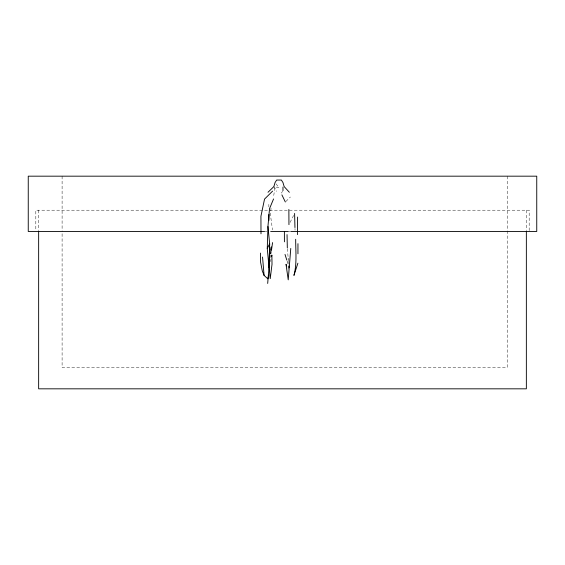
<?xml version="1.0" encoding="UTF-8"?>
<svg xmlns="http://www.w3.org/2000/svg" width="565" height="565" viewBox="0 0 565 565"><rect width="100%" height="100%" fill="white"/><g stroke="black" fill="none" stroke-linecap="round" stroke-linejoin="round"><path stroke-width="0.42" stroke-dasharray="2.83 2.12" d="M288.15 269.088L288.136 258.473M271.016 208.097L270.593 215.809L272.478 229.941M270.663 253.939L270.967 250.436M270.529 253.833L270.896 250.38M270.444 257.541L270.797 255.048M270.91 254.222L271.384 250.895M273.75 195.483L275.056 186.817L279.018 187.714L276.045 183.851M270.48 261.652L271.179 258.375M290.085 222.405L293.849 214.94M281.377 193.11L282.571 191.274M285.904 201.437L290.41 197.001M264.42 231.466L267.146 231.466M288.701 231.466L290.466 231.466M273.877 186.584L276.765 191.351M287.055 260.882L288.079 264.109M287.387 248.748L288.404 260.776M294.987 228.451L295.029 230.216M268.841 204.368L268.855 206.889M529.179 230.612L529.179 210.201L35.821 210.201L35.821 230.612M526.354 210.201L526.354 230.612M507.208 176.174L507.208 229.976M507.208 230.859L507.208 367.561L62.101 367.561L62.101 230.859M62.101 176.174L62.101 229.976M38.646 210.201L38.646 230.612"/><path stroke-width="0.85" d="M297.946 253.791L297.953 243.67M297.451 234.623L297.607 217.031M267.683 283.446L269.046 267.033L269.653 243.783L267.965 226.501M269.046 267.648L269.653 243.783L267.259 248.438L269.046 267.648L269.328 265.056M267.259 248.438L267.965 226.254L269.526 208.647L273.559 198.937M270.967 250.436L271.271 246.926L270.896 250.38M290.77 248.438L288.228 279.852L286.017 264.293L286.632 265.903M271.504 250.062L272.556 242.583M271.525 256.736L271.878 255.097L272.012 264.3L270.232 278.651L269.046 267.033M268.714 275.169L267.874 278.856L264.088 275.409L262.315 270.988L260.599 262.224L260.437 253.085M297.889 263.191L293.941 275.409C297.084 263.657 295.643 251.298 295.679 239.278M272.613 191.104L264.54 199.085L260.931 216.226L260.995 233.804M268.008 192.27L273.877 186.584L275.056 182.566L276.659 180.044L281.377 180.044L282.973 182.566L284.153 186.584L289.344 192.277M264.484 231.466L28.25 231.466L28.25 176.174L536.75 176.174L536.75 231.466L290.876 231.466M270.656 231.466L288.312 231.466M281.893 194.869L285.339 201.988M285.014 254.427L286.801 260.077M264.088 275.409L262.541 257.033M287.317 247.894L287.041 234.602M288.835 265.931L288.983 267.648M294.598 213.45L294.958 227.568M268.912 214.453L268.954 220.336M288.863 209.467L288.955 224.644M284.386 231.735L284.414 241.827M526.354 231.466L526.354 388.826L38.646 388.826L38.646 231.466M282.973 187.064L282.973 190.659"/></g></svg>
